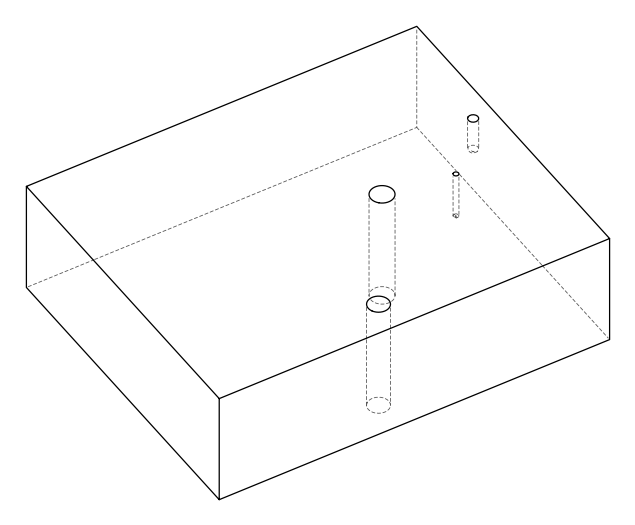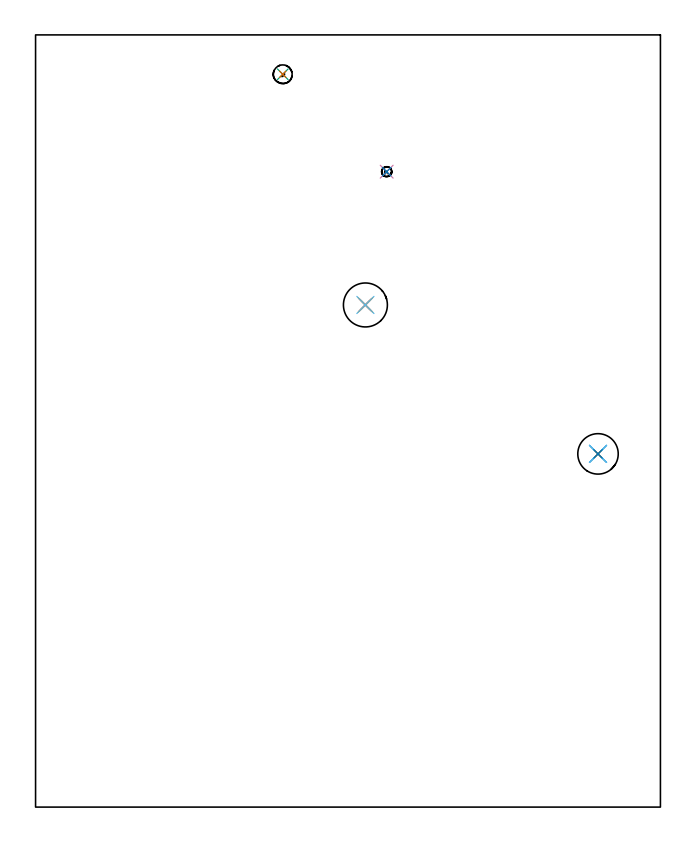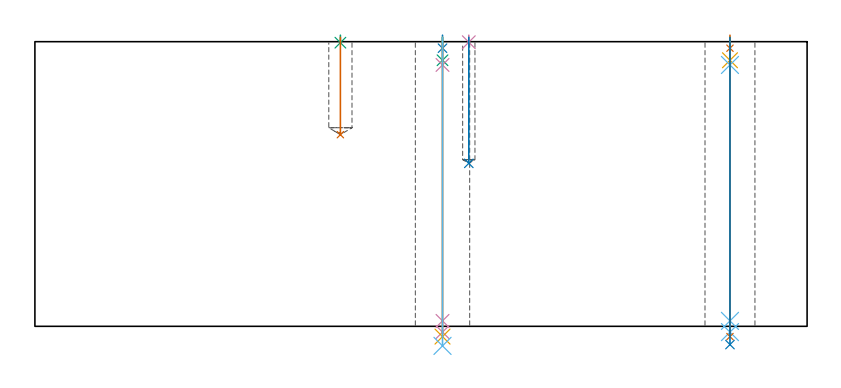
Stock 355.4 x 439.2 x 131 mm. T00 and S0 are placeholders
(PLAN: 14 operations, 10 tool changes, 4.1 min)
(1 SPOT_DRILL | STEP1HOLE | NXT0321_9005460120000 | 0.05 min | 182 mm3)
(2 SPOT_DRILL_1 | STEP1HOLE_1 | NXT0321_9005460120000 | 0.05 min | 182 mm3)
(3 SPOT_DRILL_2 | STEP1POCKET | NXT0321_9005460120000 | 0.03 min | 1 mm3)
(4 SPOT_DRILL_3 | STEP1POCKET_1 | NXT0321_9005460120000 | 0.03 min | 0 mm3)
(5 DRILL_BLIND_HOLE_INTO_CENTER | STEP1HOLE | UGT0301_452 | 0.04 min | 127 mm3)
(6 GUN_DRILL_THROUGH_HOLE | STEP1HOLE | UGT0307_001 | 0.59 min | 2385 mm3)
(7 SPADE_DRILL_TO_ENLARGE_THROUGH_HOLE | STEP1HOLE | UGT0306_005 | 0.55 min | 18879 mm3)
(8 DRILL_TO_ENLARGE_THROUGH_HOLE | STEP1HOLE | UGT0301_055 | 0.57 min | 32779 mm3)
(9 DRILL_BLIND_HOLE_INTO_CENTER_1 | STEP1HOLE_1 | UGT0301_452 | 0.04 min | 130 mm3)
(10 GUN_DRILL_THROUGH_HOLE_1 | STEP1HOLE_1 | UGT0307_001 | 0.59 min | 2375 mm3)
(11 SPADE_DRILL_TO_ENLARGE_THROUGH_HOLE_1 | STEP1HOLE_1 | UGT0306_005 | 0.55 min | 18889 mm3)
(12 DRILL_TO_ENLARGE_THROUGH_HOLE_1 | STEP1HOLE_1 | UGT0301_059 | 0.57 min | 42666 mm3)
(13 DRILL_BLIND_HOLE_INTO_CENTER_2 | STEP1POCKET | UGT0301_219 | 0.18 min | 3634 mm3)
(14 DRILL_BLIND_HOLE_INTO_CENTER_3 | STEP1POCKET_1 | UGT0301_452 | 0.23 min | 1377 mm3)
(TOOL NXT0321_9005460120000 | NC Spot Drill, 142deg, 12mm, Carbide, Uncoated | D12 PA142 FL30 Z2)
(TOOL UGT0301_452 | Carbide Drill 5.7 mm | D5.7 PA118 FL57 Z2)
(TOOL UGT0307_001 | Gun Drill 5 mm | D5 PA130 FL24 Z1)
(TOOL UGT0306_005 | Spade Drill 14.5mm | D14.5 PA132 FL10 Z2)
(TOOL UGT0301_055 | Twist Drill 23 mm | D23 PA118 FL155 Z2)
(TOOL UGT0301_059 | Twist Drill 25 mm | D25 PA118 FL160 Z2)
(TOOL UGT0301_219 | Twist Drill 10.7 mm | D10.7 PA118 FL90 Z2)
(OP 1 SPOT_DRILL)
G17 G21 G94 G90
T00 M6
G54
G17 G0 G90 X319.9 Y200.9 S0 M3
G43 Z141. H0
G94 G81 G98 Z128. F250. R134.
G80
M5
M2
(OP 2 SPOT_DRILL_1)
G17 G21 G94 G90
T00 M6
G54
G17 G0 G90 X187.6 Y285.6 S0 M3
G43 Z141. H0
G94 G81 G98 Z128. F250. R134.
G80
M5
M2
(OP 3 SPOT_DRILL_2)
G17 G21 G94 G90
T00 M6
G54
G17 G0 G90 X140.6 Y416.8 S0 M3
G43 Z141. H0
G94 G81 G98 Z130.539 F250. R134.
G80
M5
M2
(OP 4 SPOT_DRILL_3)
G17 G21 G94 G90
T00 M6
G54
G17 G0 G90 X199.7 Y361.4 S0 M3
G43 Z141. H0
G94 G81 G98 Z130.755 F250. R134.
G80
M5
M2
(OP 5 DRILL_BLIND_HOLE_INTO_CENTER)
G17 G21 G94 G90
T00 M6
G54
G17 G0 G90 X319.9 Y200.9 S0 M3
G43 Z141. H0
G94 G81 G98 Z122.45 F250. R133.
G80
M5
M2
(OP 6 GUN_DRILL_THROUGH_HOLE)
G17 G21 G94 G90
T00 M6
G54
G17 G0 G90 X319.9 Y200.9 M8
G43 Z141. H0
Z129.472
S716 M3
G94 G1 Z120.286 F125. M26
G4 X.084
Z2.5 F250.
G4 X.084
Z-2.666 F125.
G4 X.084
M5
M9
G0 Z129.472
Z141.
M2
(OP 7 SPADE_DRILL_TO_ENLARGE_THROUGH_HOLE)
G17 G21 G94 G90
T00 M6
G54
G17 G0 G90 X319.9 Y200.9 S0 M3
G43 Z141. H0
G94 G73 G98 Z-4.728 F250. Q13.573 R133.
G80
M5
M2
(OP 8 DRILL_TO_ENLARGE_THROUGH_HOLE)
G17 G21 G94 G90
T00 M6
G54
G17 G0 G90 X319.9 Y200.9 S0 M3
G43 Z141. H0
G94 G73 G98 Z-8.41 F250. Q19.916 R133.
G80
M5
M2
(OP 9 DRILL_BLIND_HOLE_INTO_CENTER_1)
G17 G21 G94 G90
T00 M6
G54
G17 G0 G90 X187.6 Y285.6 S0 M3
G43 Z141. H0
G94 G81 G98 Z122.45 F250. R133.
G80
M5
M2
(OP 10 GUN_DRILL_THROUGH_HOLE_1)
G17 G21 G94 G90
T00 M6
G54
G17 G0 G90 X187.6 Y285.6 M8
G43 Z141. H0
Z129.952
S716 M3
G94 G1 Z120.286 F125. M26
G4 X.084
Z2.5 F250.
G4 X.084
Z-2.666 F125.
G4 X.084
M5
M9
G0 Z129.952
Z141.
M2
(OP 11 SPADE_DRILL_TO_ENLARGE_THROUGH_HOLE_1)
G17 G21 G94 G90
T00 M6
G54
G17 G0 G90 X187.6 Y285.6 S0 M3
G43 Z141. H0
G94 G73 G98 Z-4.728 F250. Q13.573 R133.
G80
M5
M2
(OP 12 DRILL_TO_ENLARGE_THROUGH_HOLE_1)
G17 G21 G94 G90
T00 M6
G54
G17 G0 G90 X187.6 Y285.6 S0 M3
G43 Z141. H0
G94 G73 G98 Z-9.011 F250. Q23.335 R133.
G80
M5
M2
(OP 13 DRILL_BLIND_HOLE_INTO_CENTER_2)
G17 G21 G94 G90
T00 M6
G54
G17 G0 G90 X140.6 Y416.8 S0 M3
G43 Z141. H0
G94 G81 G98 Z88.2 F250. R133.
G80
M5
M2
(OP 14 DRILL_BLIND_HOLE_INTO_CENTER_3)
G17 G21 G94 G90
T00 M6
G54
G17 G0 G90 X199.7 Y361.4 S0 M3
G43 Z141. H0
G94 G81 G98 Z75. F250. R133.
G80
M5
M2
